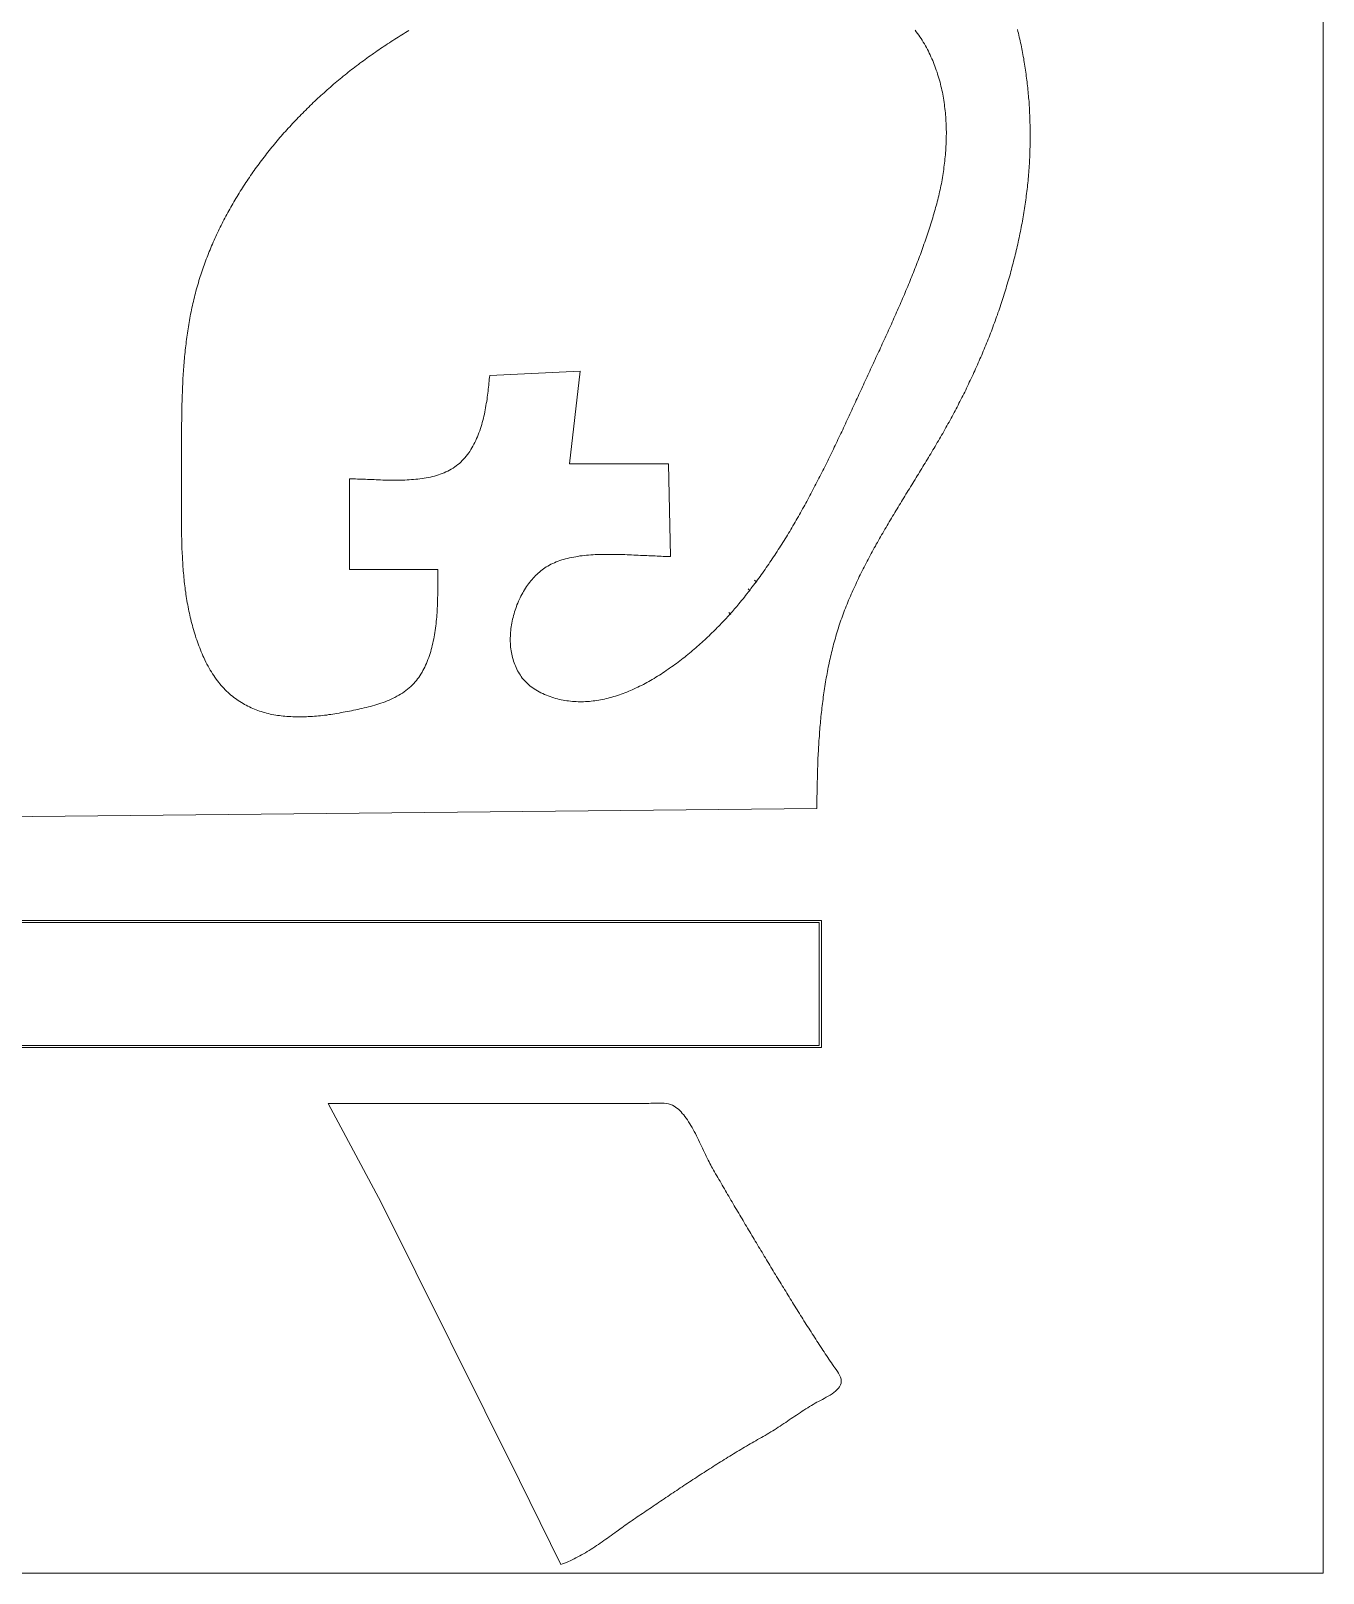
# Model space of a CAD drawing. Header units: inches. Extents: x 5.7 to 56.5, y 3.3 to 37.
# Drawn here: x 26.489 to 27.53, y 15.652 to 16.895 of the extents above; entities that cross this region are included whole.
import ezdxf

# ---------------------------------------------------------------- set-up
doc = ezdxf.new("R2010")
doc.units = ezdxf.units.IN
doc.header["$MEASUREMENT"] = 0
doc.layers.add('LASER BLACK', color=7, linetype='Continuous', lineweight=0, true_color=0x000000)

msp = doc.modelspace()

# ---------------------------------------------------------------- linework, layer by layer
at = {"layer": 'LASER BLACK'}
for points in [[(25.4478, 17.1724), (25.4478, 15.6523), (27.5301, 15.6523), (27.5301, 17.417)], [(26.7936, 16.895), (26.7922, 16.8941), (26.7907, 16.8933), (26.7893, 16.8924), (26.7878, 16.8915), (26.7864, 16.8906), (26.7849, 16.8897), (26.7835, 16.8888), (26.7821, 16.8879), (26.7806, 16.887), (26.7792, 16.8861), (26.7778, 16.8852), (26.7764, 16.8843), (26.775, 16.8833), (26.7735, 16.8824), (26.7721, 16.8814), (26.7707, 16.8805), (26.7693, 16.8795), (26.7679, 16.8786), (26.7665, 16.8776), (26.7651, 16.8766), (26.7638, 16.8757), (26.7624, 16.8747), (26.761, 16.8737), (26.7596, 16.8727), (26.7582, 16.8717), (26.7569, 16.8707), (26.7555, 16.8697), (26.7541, 16.8687), (26.7528, 16.8676), (26.7514, 16.8666), (26.7501, 16.8656), (26.7487, 16.8645), (26.7474, 16.8635), (26.746, 16.8624), (26.7447, 16.8614), (26.7434, 16.8603), (26.7421, 16.8593), (26.7407, 16.8582), (26.7394, 16.8571), (26.7381, 16.856), (26.7368, 16.855), (26.7355, 16.8539), (26.7342, 16.8528), (26.7329, 16.8517), (26.7316, 16.8506), (26.7303, 16.8494), (26.729, 16.8483), (26.7278, 16.8472), (26.7265, 16.8461), (26.7252, 16.8449), (26.724, 16.8438), (26.7227, 16.8427), (26.7214, 16.8415), (26.7202, 16.8404), (26.7189, 16.8392), (26.7177, 16.838), (26.7165, 16.8369), (26.7153, 16.8357), (26.714, 16.8345), (26.7128, 16.8333), (26.7116, 16.8321), (26.7104, 16.8309), (26.7092, 16.8297), (26.708, 16.8285), (26.7068, 16.8273), (26.7056, 16.8261), (26.7044, 16.8249), (26.7033, 16.8237), (26.7021, 16.8225), (26.7009, 16.8212), (26.6998, 16.82), (26.6986, 16.8187), (26.6975, 16.8175), (26.6963, 16.8163), (26.6952, 16.815), (26.6941, 16.8137), (26.6929, 16.8125), (26.6918, 16.8112), (26.6907, 16.8099), (26.6896, 16.8087), (26.6885, 16.8074), (26.6874, 16.8061), (26.6863, 16.8048), (26.6853, 16.8035), (26.6842, 16.8022), (26.6831, 16.8009), (26.6821, 16.7996), (26.681, 16.7983), (26.6799, 16.797), (26.6789, 16.7956), (26.6779, 16.7943), (26.6768, 16.793), (26.6758, 16.7917), (26.6748, 16.7903), (26.6738, 16.789), (26.6728, 16.7876), (26.6718, 16.7863), (26.6708, 16.7849), (26.6698, 16.7836), (26.6688, 16.7822), (26.6679, 16.7808), (26.6669, 16.7795), (26.666, 16.7781), (26.665, 16.7767), (26.6641, 16.7753), (26.6631, 16.7739), (26.6622, 16.7725), (26.6613, 16.7711), (26.6604, 16.7697), (26.6595, 16.7683), (26.6586, 16.7669), (26.6577, 16.7655), (26.6568, 16.7641), (26.6559, 16.7627), (26.6551, 16.7613), (26.6542, 16.7598), (26.6533, 16.7584), (26.6525, 16.757), (26.6517, 16.7555), (26.6508, 16.7541), (26.65, 16.7527), (26.6492, 16.7512), (26.6484, 16.7498), (26.6476, 16.7483), (26.6468, 16.7468), (26.646, 16.7454), (26.6452, 16.7439), (26.6445, 16.7424), (26.6437, 16.741), (26.643, 16.7395), (26.6422, 16.738), (26.6415, 16.7365), (26.6408, 16.735), (26.64, 16.7335), (26.6393, 16.732), (26.6386, 16.7305), (26.6379, 16.729), (26.6372, 16.7275), (26.6366, 16.726), (26.6359, 16.7245), (26.6352, 16.723), (26.6346, 16.7215), (26.634, 16.72), (26.6333, 16.7184), (26.6327, 16.7169), (26.6321, 16.7154), (26.6315, 16.7138), (26.6309, 16.7123), (26.6303, 16.7108), (26.6297, 16.7092), (26.6291, 16.7077), (26.6286, 16.7061), (26.628, 16.7046), (26.6275, 16.703), (26.6269, 16.7015), (26.6264, 16.6999), (26.6259, 16.6983), (26.6254, 16.6968), (26.6249, 16.6952), (26.6244, 16.6935), (26.6239, 16.6918), (26.6234, 16.6902), (26.6229, 16.6885), (26.6224, 16.6868), (26.622, 16.6851), (26.6215, 16.6835), (26.6211, 16.6818), (26.6207, 16.6801), (26.6203, 16.6784), (26.6199, 16.6767), (26.6195, 16.6751), (26.6191, 16.6734), (26.6187, 16.6717), (26.6184, 16.67), (26.618, 16.6683), (26.6177, 16.6666), (26.6174, 16.6649), (26.6171, 16.6632), (26.6167, 16.6615), (26.6164, 16.6598), (26.6162, 16.6581), (26.6159, 16.6564), (26.6156, 16.6547), (26.6153, 16.653), (26.6151, 16.6513), (26.6148, 16.6496), (26.6146, 16.6479), (26.6144, 16.6462), (26.6142, 16.6444), (26.614, 16.6427), (26.6138, 16.641), (26.6136, 16.6393), (26.6134, 16.6376), (26.6132, 16.6359), (26.613, 16.6341), (26.6128, 16.6324), (26.6127, 16.6307), (26.6125, 16.629), (26.6124, 16.6273), (26.6123, 16.6255), (26.6121, 16.6238), (26.612, 16.6221), (26.6119, 16.6204), (26.6118, 16.6187), (26.6117, 16.6169), (26.6115, 16.6152), (26.6115, 16.6135), (26.6114, 16.6117), (26.6113, 16.61), (26.6112, 16.6083), (26.6111, 16.6066), (26.611, 16.6048), (26.611, 16.6031), (26.6109, 16.6014), (26.6109, 16.5996), (26.6108, 16.5979), (26.6108, 16.5962), (26.6107, 16.5944), (26.6107, 16.5927), (26.6106, 16.591), (26.6106, 16.5892), (26.6106, 16.5875), (26.6105, 16.5858), (26.6105, 16.584), (26.6105, 16.5823), (26.6105, 16.5806), (26.6104, 16.5788), (26.6104, 16.5771), (26.6104, 16.5754), (26.6104, 16.5736), (26.6104, 16.5719), (26.6104, 16.5702), (26.6104, 16.5684), (26.6104, 16.5667), (26.6104, 16.565), (26.6104, 16.5632), (26.6104, 16.5615), (26.6104, 16.5598), (26.6104, 16.558), (26.6104, 16.5563), (26.6104, 16.5546), (26.6104, 16.5528), (26.6104, 16.5511), (26.6104, 16.5494), (26.6104, 16.5477), (26.6104, 16.5459), (26.6104, 16.5442), (26.6104, 16.5425), (26.6104, 16.5407), (26.6104, 16.539), (26.6104, 16.5373), (26.6104, 16.5356), (26.6104, 16.5339), (26.6104, 16.5322), (26.6104, 16.5305), (26.6104, 16.5288), (26.6104, 16.5271), (26.6104, 16.5254), (26.6104, 16.5237), (26.6104, 16.5219), (26.6103, 16.5202), (26.6103, 16.5185), (26.6103, 16.5168), (26.6103, 16.5151), (26.6103, 16.5133), (26.6103, 16.5116), (26.6103, 16.5099), (26.6103, 16.5082), (26.6103, 16.5064), (26.6103, 16.5047), (26.6103, 16.503), (26.6103, 16.5013), (26.6103, 16.4995), (26.6103, 16.4978), (26.6103, 16.4961), (26.6103, 16.4943), (26.6103, 16.4926), (26.6104, 16.4909), (26.6104, 16.4891), (26.6104, 16.4874), (26.6105, 16.4857), (26.6105, 16.4839), (26.6106, 16.4822), (26.6106, 16.4805), (26.6107, 16.4787), (26.6107, 16.477), (26.6108, 16.4753), (26.6109, 16.4735), (26.611, 16.4718), (26.6111, 16.4701), (26.6112, 16.4683), (26.6113, 16.4666), (26.6114, 16.4649), (26.6115, 16.4631), (26.6116, 16.4614), (26.6118, 16.4597), (26.6119, 16.458), (26.6121, 16.4563), (26.6122, 16.4545), (26.6124, 16.4528), (26.6126, 16.4511), (26.6128, 16.4494), (26.613, 16.4477), (26.6132, 16.446), (26.6134, 16.4443), (26.6137, 16.4426), (26.6139, 16.4409), (26.6142, 16.4392), (26.6144, 16.4375), (26.6147, 16.4358), (26.615, 16.4341), (26.6153, 16.4324), (26.6156, 16.4307), (26.616, 16.429), (26.6163, 16.4273), (26.6167, 16.4257), (26.617, 16.424), (26.6174, 16.4223), (26.6178, 16.4207), (26.6182, 16.419), (26.6186, 16.4173), (26.6191, 16.4157), (26.6195, 16.414), (26.62, 16.4124), (26.6205, 16.4107), (26.621, 16.4091), (26.6215, 16.4075), (26.622, 16.4058), (26.6226, 16.4042), (26.6232, 16.4026), (26.6237, 16.401), (26.6243, 16.3994), (26.625, 16.3977), (26.6256, 16.3961), (26.6262, 16.3945), (26.6269, 16.393), (26.6276, 16.3914), (26.6283, 16.3898), (26.6291, 16.388), (26.63, 16.3863), (26.6308, 16.3846), (26.6317, 16.383), (26.6326, 16.3814), (26.6335, 16.3798), (26.6344, 16.3783), (26.6353, 16.3768), (26.6363, 16.3754), (26.6373, 16.374), (26.6382, 16.3726), (26.6392, 16.3712), (26.6403, 16.3699), (26.6413, 16.3687), (26.6424, 16.3674), (26.6434, 16.3662), (26.6445, 16.3651), (26.6456, 16.3639), (26.6467, 16.3628), (26.6479, 16.3618), (26.649, 16.3607), (26.6502, 16.3597), (26.6513, 16.3587), (26.6525, 16.3578), (26.6537, 16.3569), (26.6549, 16.356), (26.6561, 16.3552), (26.6574, 16.3544), (26.6586, 16.3536), (26.6599, 16.3528), (26.6612, 16.3521), (26.6625, 16.3514), (26.6638, 16.3507), (26.6651, 16.3501), (26.6664, 16.3495), (26.6678, 16.3489), (26.6691, 16.3483), (26.6705, 16.3478), (26.6719, 16.3473), (26.6732, 16.3468), (26.6746, 16.3463), (26.676, 16.3459), (26.6775, 16.3455), (26.6789, 16.3451), (26.6803, 16.3448), (26.6818, 16.3444), (26.6832, 16.3441), (26.6847, 16.3438), (26.6862, 16.3436), (26.6877, 16.3433), (26.6892, 16.3431), (26.6907, 16.3429), (26.6922, 16.3427), (26.6937, 16.3426), (26.6952, 16.3425), (26.6968, 16.3423), (26.6983, 16.3423), (26.6999, 16.3422), (26.7014, 16.3421), (26.703, 16.3421), (26.7046, 16.3421), (26.7061, 16.3421), (26.7077, 16.3421), (26.7093, 16.3421), (26.7109, 16.3422), (26.7125, 16.3423), (26.7141, 16.3424), (26.7158, 16.3425), (26.7174, 16.3426), (26.719, 16.3427), (26.7207, 16.3429), (26.7223, 16.343), (26.724, 16.3432), (26.7256, 16.3434), (26.7273, 16.3436), (26.7289, 16.3439), (26.7306, 16.3441), (26.7323, 16.3443), (26.7339, 16.3446), (26.7356, 16.3449), (26.7373, 16.3452), (26.739, 16.3455), (26.7406, 16.3458), (26.7423, 16.3461), (26.744, 16.3464), (26.7457, 16.3467), (26.7473, 16.3471), (26.749, 16.3474), (26.7507, 16.3477), (26.7523, 16.3481), (26.754, 16.3485), (26.7557, 16.3489), (26.7574, 16.3493), (26.7592, 16.3497), (26.7609, 16.3501), (26.7626, 16.3505), (26.7643, 16.351), (26.766, 16.3515), (26.7677, 16.352), (26.7693, 16.3525), (26.771, 16.3531), (26.7727, 16.3537), (26.7743, 16.3543), (26.776, 16.355), (26.7776, 16.3556), (26.7792, 16.3563), (26.7808, 16.3571), (26.7823, 16.3578), (26.7839, 16.3587), (26.7854, 16.3595), (26.7868, 16.3604), (26.7883, 16.3613), (26.7897, 16.3623), (26.7911, 16.3633), (26.7925, 16.3644), (26.7938, 16.3655), (26.7951, 16.3666), (26.7963, 16.3678), (26.7975, 16.369), (26.7985, 16.3702), (26.7996, 16.3714), (26.8005, 16.3727), (26.8015, 16.3739), (26.8024, 16.3752), (26.8032, 16.3766), (26.8041, 16.378), (26.8048, 16.3794), (26.8056, 16.3808), (26.8063, 16.3822), (26.807, 16.3837), (26.8077, 16.3852), (26.8083, 16.3868), (26.8089, 16.3883), (26.8095, 16.3899), (26.8101, 16.3915), (26.8106, 16.3931), (26.8111, 16.3947), (26.8115, 16.3964), (26.812, 16.3981), (26.8124, 16.3997), (26.8128, 16.4014), (26.8132, 16.4031), (26.8135, 16.4049), (26.8138, 16.4066), (26.8141, 16.4083), (26.8144, 16.4101), (26.8147, 16.4118), (26.8149, 16.4136), (26.8152, 16.4154), (26.8154, 16.4171), (26.8156, 16.4189), (26.8157, 16.4207), (26.8159, 16.4225), (26.816, 16.4243), (26.8162, 16.426), (26.8163, 16.4278), (26.8164, 16.4296), (26.8165, 16.4313), (26.8166, 16.4331), (26.8166, 16.4348), (26.8167, 16.4366), (26.8167, 16.4383), (26.8168, 16.44), (26.8168, 16.4417), (26.8168, 16.4434), (26.8169, 16.4451), (26.8169, 16.4468), (26.8169, 16.4484), (26.8169, 16.4501), (26.8169, 16.4517), (26.8169, 16.4533), (26.8169, 16.4549), (26.8169, 16.4564), (26.8169, 16.4579), (26.8169, 16.4595), (26.8169, 16.4609)], [(27.2043, 16.8913), (27.2033, 16.8926), (27.2023, 16.894), (27.2013, 16.8953)], [(27.2175, 16.7507), (27.2179, 16.7523), (27.2184, 16.7538), (27.2188, 16.7554), (27.2192, 16.757), (27.2196, 16.7586), (27.22, 16.7602), (27.2204, 16.7618), (27.2208, 16.7634), (27.2211, 16.765), (27.2215, 16.7666), (27.2218, 16.7683), (27.2221, 16.7699), (27.2225, 16.7715), (27.2228, 16.7732), (27.2231, 16.7748), (27.2234, 16.7765), (27.2236, 16.7781), (27.2239, 16.7798), (27.2242, 16.7815), (27.2244, 16.7831), (27.2246, 16.7848), (27.2248, 16.7865), (27.225, 16.7882), (27.2252, 16.7898), (27.2254, 16.7915), (27.2256, 16.7932), (27.2257, 16.7949), (27.2259, 16.7966), (27.226, 16.7983), (27.2261, 16.8), (27.2262, 16.8017), (27.2263, 16.8034), (27.2263, 16.8051), (27.2264, 16.8067), (27.2264, 16.8084), (27.2264, 16.8101), (27.2265, 16.8118), (27.2265, 16.8135), (27.2264, 16.8152), (27.2264, 16.8169), (27.2263, 16.8186), (27.2263, 16.8203), (27.2262, 16.822), (27.2261, 16.8237), (27.226, 16.8254), (27.2258, 16.8271), (27.2257, 16.8287), (27.2255, 16.8304), (27.2253, 16.8321), (27.2251, 16.8338), (27.2249, 16.8354), (27.2247, 16.8371), (27.2244, 16.8388), (27.2242, 16.8404), (27.2239, 16.8421), (27.2236, 16.8437), (27.2233, 16.8454), (27.2229, 16.847), (27.2225, 16.8486), (27.2222, 16.8503), (27.2218, 16.8519), (27.2214, 16.8535), (27.2209, 16.8551), (27.2205, 16.8567), (27.22, 16.8583), (27.2195, 16.8599), (27.219, 16.8615), (27.2184, 16.863), (27.2179, 16.8646), (27.2173, 16.8662), (27.2167, 16.8677), (27.2161, 16.8693), (27.2155, 16.8708), (27.2148, 16.8723), (27.2141, 16.8738), (27.2134, 16.8754), (27.2127, 16.8768), (27.212, 16.8783), (27.2112, 16.8798), (27.2104, 16.8813), (27.2096, 16.8827), (27.2088, 16.8842), (27.2079, 16.8856), (27.207, 16.8871), (27.2061, 16.8885), (27.2052, 16.8899), (27.2043, 16.8913)], [(27.2312, 16.5842), (27.232, 16.5857), (27.2328, 16.5872), (27.2336, 16.5887), (27.2344, 16.5902), (27.2351, 16.5917), (27.2359, 16.5932), (27.2367, 16.5947), (27.2375, 16.5962), (27.2383, 16.5977), (27.239, 16.5993), (27.2398, 16.6008), (27.2406, 16.6023), (27.2413, 16.6038), (27.2421, 16.6054), (27.2428, 16.6069), (27.2436, 16.6085), (27.2443, 16.61), (27.245, 16.6116), (27.2458, 16.6131), (27.2465, 16.6147), (27.2472, 16.6162), (27.248, 16.6178), (27.2487, 16.6194), (27.2494, 16.6209), (27.2501, 16.6225), (27.2508, 16.6241), (27.2515, 16.6257), (27.2522, 16.6272), (27.2529, 16.6288), (27.2536, 16.6304), (27.2543, 16.632), (27.255, 16.6336), (27.2556, 16.6352), (27.2563, 16.6368), (27.257, 16.6384), (27.2576, 16.64), (27.2583, 16.6416), (27.2589, 16.6432), (27.2596, 16.6448), (27.2602, 16.6464), (27.2609, 16.648), (27.2615, 16.6497), (27.2621, 16.6513), (27.2628, 16.6529), (27.2634, 16.6545), (27.264, 16.6561), (27.2646, 16.6578), (27.2652, 16.6594), (27.2658, 16.661), (27.2664, 16.6627), (27.267, 16.6643), (27.2676, 16.666), (27.2681, 16.6676), (27.2687, 16.6693), (27.2693, 16.6709), (27.2698, 16.6725), (27.2704, 16.6742), (27.2709, 16.6759), (27.2715, 16.6775), (27.272, 16.6792), (27.2726, 16.6808), (27.2731, 16.6825), (27.2736, 16.6841), (27.2741, 16.6858), (27.2746, 16.6875), (27.2751, 16.6891), (27.2756, 16.6908), (27.2761, 16.6925), (27.2766, 16.6942), (27.2771, 16.6958), (27.2776, 16.6975), (27.2781, 16.6992), (27.2785, 16.7009), (27.279, 16.7025), (27.2794, 16.7042), (27.2799, 16.7059), (27.2803, 16.7076), (27.2807, 16.7093), (27.2812, 16.711), (27.2816, 16.7126), (27.282, 16.7143), (27.2824, 16.716), (27.2828, 16.7177), (27.2832, 16.7194), (27.2836, 16.7211), (27.284, 16.7228), (27.2844, 16.7245), (27.2847, 16.7262), (27.2851, 16.7279), (27.2855, 16.7296), (27.2858, 16.7313), (27.2862, 16.733), (27.2865, 16.7347), (27.2868, 16.7364), (27.2871, 16.7381), (27.2875, 16.7398), (27.2878, 16.7415), (27.2881, 16.7432), (27.2884, 16.7449), (27.2887, 16.7466), (27.2889, 16.7483), (27.2892, 16.75), (27.2895, 16.7517), (27.2897, 16.7534), (27.29, 16.7551), (27.2902, 16.7568), (27.2905, 16.7585), (27.2907, 16.7602), (27.2909, 16.7619), (27.2911, 16.7637), (27.2914, 16.7654), (27.2916, 16.7671), (27.2918, 16.7688), (27.2919, 16.7705), (27.2921, 16.7722), (27.2923, 16.7739), (27.2925, 16.7756), (27.2926, 16.7773), (27.2928, 16.779), (27.2929, 16.7807), (27.293, 16.7824), (27.2932, 16.7841), (27.2933, 16.7859), (27.2934, 16.7876), (27.2935, 16.7893), (27.2936, 16.791), (27.2937, 16.7927), (27.2938, 16.7944), (27.2938, 16.7961), (27.2939, 16.7978), (27.2939, 16.7995), (27.294, 16.8012), (27.294, 16.8029), (27.2941, 16.8046), (27.2941, 16.8063), (27.2941, 16.808), (27.2941, 16.8097), (27.2941, 16.8112), (27.2941, 16.8128), (27.2941, 16.8143), (27.294, 16.8159), (27.294, 16.8174), (27.294, 16.819), (27.2939, 16.8205), (27.2939, 16.8221), (27.2938, 16.8237), (27.2938, 16.8252), (27.2937, 16.8268), (27.2936, 16.8284), (27.2936, 16.8299), (27.2935, 16.8315), (27.2934, 16.8331), (27.2933, 16.8346), (27.2932, 16.8362), (27.2931, 16.8378), (27.2929, 16.8394), (27.2928, 16.8409), (27.2927, 16.8425), (27.2925, 16.8441), (27.2924, 16.8457), (27.2922, 16.8472), (27.2921, 16.8488), (27.2919, 16.8504), (27.2917, 16.852), (27.2915, 16.8536), (27.2913, 16.8551), (27.2912, 16.8567), (27.2909, 16.8583), (27.2907, 16.8599), (27.2905, 16.8615), (27.2903, 16.863), (27.2901, 16.8646), (27.2898, 16.8662), (27.2896, 16.8678), (27.2893, 16.8694), (27.289, 16.8709), (27.2888, 16.8725), (27.2885, 16.8741), (27.2882, 16.8756), (27.2879, 16.8772), (27.2876, 16.8788), (27.2873, 16.8803), (27.287, 16.8819), (27.2867, 16.8835), (27.2863, 16.885), (27.286, 16.8866), (27.2857, 16.8881), (27.2853, 16.8897), (27.2849, 16.8913), (27.2846, 16.8928), (27.2842, 16.8943), (27.2838, 16.8959)], [(27.1575, 16.605), (27.1583, 16.6065), (27.159, 16.6081), (27.1597, 16.6096), (27.1604, 16.6112), (27.1611, 16.6128), (27.1619, 16.6143), (27.1626, 16.6159), (27.1633, 16.6175), (27.164, 16.619), (27.1648, 16.6206), (27.1655, 16.6222), (27.1662, 16.6237), (27.1669, 16.6253), (27.1677, 16.6269), (27.1684, 16.6284), (27.1691, 16.63), (27.1698, 16.6316), (27.1706, 16.6332), (27.1713, 16.6347), (27.172, 16.6363), (27.1728, 16.6379), (27.1735, 16.6395), (27.1742, 16.641), (27.1749, 16.6426), (27.1757, 16.6442), (27.1764, 16.6458), (27.1771, 16.6474), (27.1778, 16.6489), (27.1786, 16.6505), (27.1793, 16.6521), (27.18, 16.6537), (27.1807, 16.6553), (27.1814, 16.6569), (27.1822, 16.6584), (27.1829, 16.66), (27.1836, 16.6616), (27.1843, 16.6632), (27.185, 16.6648), (27.1857, 16.6664), (27.1864, 16.668), (27.1871, 16.6696), (27.1878, 16.6712), (27.1885, 16.6728), (27.1892, 16.6744), (27.1899, 16.676), (27.1906, 16.6776), (27.1913, 16.6792), (27.192, 16.6808), (27.1927, 16.6824), (27.1933, 16.684), (27.194, 16.6856), (27.1947, 16.6872), (27.1954, 16.6888), (27.196, 16.6904), (27.1967, 16.692), (27.1973, 16.6936), (27.198, 16.6952), (27.1987, 16.6968), (27.1993, 16.6984), (27.2, 16.7001), (27.2006, 16.7017), (27.2012, 16.7033), (27.2019, 16.7049), (27.2025, 16.7065), (27.2031, 16.7081), (27.2037, 16.7098), (27.2043, 16.7114), (27.205, 16.713), (27.2056, 16.7146), (27.2062, 16.7163), (27.2068, 16.7179), (27.2074, 16.7195), (27.2079, 16.7211), (27.2085, 16.7228), (27.2091, 16.7244), (27.2097, 16.726), (27.2102, 16.7277), (27.2108, 16.7293), (27.2113, 16.731), (27.2119, 16.7326), (27.2124, 16.7342), (27.213, 16.7359), (27.2135, 16.7375), (27.214, 16.7392), (27.2145, 16.7408), (27.215, 16.7425), (27.2155, 16.7441), (27.216, 16.7458), (27.2165, 16.7474), (27.217, 16.7491), (27.2175, 16.7507)], [(26.8169, 16.4609), (26.7458, 16.4609), (26.7458, 16.5338), (26.7473, 16.5338), (26.7489, 16.5338), (26.7504, 16.5338), (26.752, 16.5337), (26.7537, 16.5337), (26.7553, 16.5336), (26.757, 16.5336), (26.7586, 16.5335), (26.7603, 16.5334), (26.762, 16.5334), (26.7637, 16.5333), (26.7655, 16.5332), (26.7672, 16.5331), (26.7689, 16.5331), (26.7707, 16.533), (26.7724, 16.5329), (26.7742, 16.5329), (26.776, 16.5328), (26.7778, 16.5328), (26.7795, 16.5328), (26.7813, 16.5328), (26.7831, 16.5328), (26.7849, 16.5328), (26.7867, 16.5328), (26.7884, 16.5328), (26.7902, 16.5329), (26.792, 16.533), (26.7937, 16.5331), (26.7955, 16.5332), (26.7972, 16.5333), (26.799, 16.5335), (26.8007, 16.5337), (26.8024, 16.5339), (26.8042, 16.5341), (26.8059, 16.5344), (26.8075, 16.5347), (26.8092, 16.535), (26.8109, 16.5353), (26.8125, 16.5357), (26.8141, 16.5361), (26.8157, 16.5366), (26.8173, 16.5371), (26.8188, 16.5376), (26.8204, 16.5382), (26.8219, 16.5388), (26.8234, 16.5394), (26.8248, 16.5401), (26.8263, 16.5409), (26.8277, 16.5417), (26.8291, 16.5425), (26.8304, 16.5434), (26.8317, 16.5443), (26.833, 16.5453), (26.8342, 16.5463), (26.8354, 16.5474), (26.8365, 16.5485), (26.8376, 16.5496), (26.8387, 16.5508), (26.8397, 16.5521), (26.8407, 16.5534), (26.8417, 16.5547), (26.8426, 16.556), (26.8435, 16.5574), (26.8443, 16.5588), (26.8451, 16.5602), (26.8459, 16.5617), (26.8467, 16.5632), (26.8474, 16.5647), (26.8481, 16.5663), (26.8488, 16.5678), (26.8494, 16.5694), (26.85, 16.571), (26.8506, 16.5726), (26.8511, 16.5743), (26.8517, 16.5759), (26.8522, 16.5776), (26.8526, 16.5792), (26.8531, 16.5809), (26.8535, 16.5826), (26.8539, 16.5843), (26.8543, 16.586), (26.8547, 16.5877), (26.855, 16.5894), (26.8553, 16.5911), (26.8556, 16.5928), (26.8559, 16.5945), (26.8562, 16.5962), (26.8565, 16.5979), (26.8567, 16.5996), (26.8569, 16.6013), (26.8571, 16.6029), (26.8573, 16.6046), (26.8575, 16.6062), (26.8577, 16.6078), (26.8579, 16.6094), (26.858, 16.611), (26.8582, 16.6126), (26.8583, 16.6141), (26.8584, 16.6156), (26.8586, 16.6171), (26.9314, 16.6206), (26.9228, 16.546), (27.0026, 16.546), (27.0043, 16.4713), (27.0029, 16.4713), (27.0014, 16.4714), (26.9999, 16.4714), (26.9983, 16.4714), (26.9968, 16.4715), (26.9952, 16.4715), (26.9936, 16.4716), (26.992, 16.4717), (26.9903, 16.4717), (26.9886, 16.4718), (26.9869, 16.4719), (26.9852, 16.472), (26.9835, 16.4721), (26.9818, 16.4722), (26.98, 16.4722), (26.9783, 16.4723), (26.9765, 16.4724), (26.9747, 16.4725), (26.9729, 16.4726), (26.9711, 16.4727), (26.9693, 16.4727), (26.9675, 16.4728), (26.9656, 16.4729), (26.9638, 16.4729), (26.962, 16.473), (26.9601, 16.473), (26.9583, 16.473), (26.9565, 16.473), (26.9546, 16.473), (26.9528, 16.473), (26.9509, 16.473), (26.9491, 16.473), (26.9473, 16.4729), (26.9455, 16.4729), (26.9437, 16.4728), (26.9419, 16.4727), (26.9401, 16.4726), (26.9383, 16.4724), (26.9365, 16.4723), (26.9348, 16.4721), (26.933, 16.4719), (26.9313, 16.4717), (26.9296, 16.4714), (26.9279, 16.4711), (26.9263, 16.4708), (26.9246, 16.4705), (26.923, 16.4702), (26.9214, 16.4698), (26.9198, 16.4694), (26.9182, 16.4689), (26.9167, 16.4685), (26.9152, 16.468), (26.9137, 16.4675), (26.9122, 16.4669), (26.9108, 16.4663), (26.9094, 16.4657), (26.908, 16.465), (26.9067, 16.4643), (26.9054, 16.4636), (26.9042, 16.4629), (26.9031, 16.4621), (26.902, 16.4613), (26.9009, 16.4605), (26.8998, 16.4597), (26.8987, 16.4588), (26.8977, 16.4578), (26.8967, 16.4569), (26.8956, 16.4559), (26.8947, 16.4549), (26.8937, 16.4538), (26.8927, 16.4527), (26.8918, 16.4516), (26.8909, 16.4505), (26.89, 16.4494), (26.8892, 16.4482), (26.8883, 16.447), (26.8875, 16.4457), (26.8867, 16.4445), (26.8859, 16.4432), (26.8852, 16.4419), (26.8845, 16.4406), (26.8838, 16.4393), (26.8831, 16.4379), (26.8824, 16.4365), (26.8818, 16.4352), (26.8812, 16.4338), (26.8806, 16.4324), (26.8801, 16.4309), (26.8796, 16.4295), (26.8791, 16.4281), (26.8786, 16.4266), (26.8782, 16.4251), (26.8778, 16.4237), (26.8774, 16.4222), (26.877, 16.4207), (26.8767, 16.4192), (26.8764, 16.4177), (26.8762, 16.4162), (26.8759, 16.4147), (26.8757, 16.4132), (26.8756, 16.4117), (26.8754, 16.4102), (26.8753, 16.4087), (26.8753, 16.4072), (26.8752, 16.4057), (26.8752, 16.4042), (26.8752, 16.4027), (26.8753, 16.4013), (26.8754, 16.3998), (26.8755, 16.3983), (26.8757, 16.3969), (26.8759, 16.3954), (26.8761, 16.394), (26.8764, 16.3926), (26.8767, 16.3912), (26.877, 16.3898), (26.8774, 16.3884), (26.8778, 16.387), (26.8783, 16.3857), (26.8788, 16.3844), (26.8793, 16.3831), (26.8799, 16.3818), (26.8805, 16.3805), (26.8811, 16.3793), (26.8818, 16.378), (26.8825, 16.3768), (26.8833, 16.3757), (26.8841, 16.3745), (26.8849, 16.3734), (26.8858, 16.3723), (26.8868, 16.3712), (26.8877, 16.3702), (26.8888, 16.3692), (26.8898, 16.3682), (26.8909, 16.3672), (26.8921, 16.3663), (26.8933, 16.3654), (26.8945, 16.3646), (26.8958, 16.3638), (26.8971, 16.363), (26.8985, 16.3623), (26.8999, 16.3615), (26.9014, 16.3608), (26.9028, 16.3602), (26.9043, 16.3596), (26.9058, 16.359), (26.9073, 16.3584), (26.9087, 16.3579), (26.9102, 16.3575), (26.9117, 16.357), (26.9132, 16.3566), (26.9147, 16.3562), (26.9162, 16.3559), (26.9177, 16.3556), (26.9192, 16.3553), (26.9207, 16.3551), (26.9222, 16.3549), (26.9237, 16.3547), (26.9252, 16.3546), (26.9267, 16.3544), (26.9282, 16.3544), (26.9298, 16.3543), (26.9313, 16.3543), (26.9328, 16.3543), (26.9343, 16.3543), (26.9358, 16.3544), (26.9373, 16.3545), (26.9389, 16.3546), (26.9404, 16.3547), (26.9419, 16.3549), (26.9434, 16.3551), (26.9449, 16.3553), (26.9465, 16.3556), (26.948, 16.3558), (26.9495, 16.3561), (26.951, 16.3565), (26.9525, 16.3568), (26.954, 16.3572), (26.9556, 16.3576), (26.9571, 16.358), (26.9586, 16.3584), (26.9601, 16.3589), (26.9616, 16.3594), (26.9631, 16.3599), (26.9646, 16.3604), (26.9661, 16.361), (26.9676, 16.3616), (26.9691, 16.3621), (26.9706, 16.3628), (26.9721, 16.3634), (26.9735, 16.364), (26.975, 16.3647), (26.9765, 16.3654), (26.978, 16.3661), (26.9794, 16.3668), (26.9809, 16.3675), (26.9824, 16.3683), (26.9838, 16.3691), (26.9853, 16.3698), (26.9867, 16.3706), (26.9882, 16.3715), (26.9896, 16.3723), (26.991, 16.3731), (26.9925, 16.374), (26.9939, 16.3749), (26.9953, 16.3757), (26.9967, 16.3766), (26.9981, 16.3776), (26.9995, 16.3785), (27.0009, 16.3794), (27.0023, 16.3804), (27.0036, 16.3813), (27.005, 16.3823), (27.0064, 16.3832), (27.0077, 16.3842), (27.0091, 16.3852), (27.0104, 16.3862), (27.0118, 16.3872), (27.0131, 16.3883), (27.0144, 16.3893), (27.0157, 16.3903), (27.017, 16.3914), (27.0183, 16.3924), (27.0196, 16.3935), (27.0208, 16.3945), (27.0221, 16.3956), (27.0234, 16.3966), (27.0246, 16.3977), (27.0258, 16.3988), (27.0271, 16.3999), (27.0283, 16.401), (27.0295, 16.4021), (27.0307, 16.4031), (27.0319, 16.4042), (27.033, 16.4053), (27.0342, 16.4064), (27.0354, 16.4075), (27.0365, 16.4086), (27.0376, 16.4097), (27.0388, 16.4108), (27.0399, 16.4119), (27.041, 16.413), (27.042, 16.4141), (27.0431, 16.4152), (27.0442, 16.4163), (27.0452, 16.4174), (27.0463, 16.4185), (27.0473, 16.4195), (27.0483, 16.4206), (27.0493, 16.4217), (27.0503, 16.4228), (27.0512, 16.4238), (27.0522, 16.4249), (27.0531, 16.426), (27.0541, 16.427), (27.055, 16.4281), (27.0559, 16.4291), (27.0568, 16.4301), (27.0576, 16.4311), (27.0585, 16.4322), (27.0593, 16.4332)], [(27.0593, 16.4332), (27.0605, 16.4345), (27.0616, 16.4359), (27.0627, 16.4372), (27.0638, 16.4386), (27.0648, 16.4399), (27.0659, 16.4413), (27.067, 16.4427), (27.0681, 16.444), (27.0691, 16.4454), (27.0702, 16.4468), (27.0712, 16.4482), (27.0723, 16.4496), (27.0733, 16.451), (27.0744, 16.4524), (27.0754, 16.4538), (27.0764, 16.4552), (27.0774, 16.4566), (27.0784, 16.458), (27.0795, 16.4594), (27.0805, 16.4609), (27.0814, 16.4623), (27.0824, 16.4637), (27.0834, 16.4652), (27.0844, 16.4666), (27.0854, 16.468), (27.0863, 16.4695), (27.0873, 16.4709), (27.0883, 16.4724), (27.0892, 16.4738), (27.0902, 16.4753), (27.0911, 16.4768), (27.092, 16.4782), (27.093, 16.4797), (27.0939, 16.4812), (27.0948, 16.4826), (27.0958, 16.4841), (27.0967, 16.4856), (27.0976, 16.4871), (27.0985, 16.4886), (27.0994, 16.49), (27.1003, 16.4915), (27.1012, 16.493), (27.1021, 16.4945), (27.1029, 16.496), (27.1038, 16.4975), (27.1047, 16.499), (27.1056, 16.5005), (27.1064, 16.502), (27.1073, 16.5036), (27.1082, 16.5051), (27.109, 16.5066), (27.1099, 16.5081), (27.1107, 16.5096), (27.1116, 16.5112), (27.1124, 16.5127), (27.1133, 16.5142), (27.1141, 16.5157), (27.1149, 16.5173), (27.1157, 16.5188), (27.1166, 16.5203), (27.1174, 16.5219), (27.1182, 16.5234), (27.119, 16.525), (27.1198, 16.5265), (27.1206, 16.5281), (27.1214, 16.5296), (27.1222, 16.5312), (27.123, 16.5327), (27.1238, 16.5343), (27.1246, 16.5358), (27.1254, 16.5374), (27.1262, 16.5389), (27.127, 16.5405), (27.1278, 16.542), (27.1286, 16.5436), (27.1293, 16.5452), (27.1301, 16.5467), (27.1309, 16.5483), (27.1317, 16.5498), (27.1324, 16.5514), (27.1332, 16.553), (27.134, 16.5545), (27.1347, 16.5561), (27.1355, 16.5577), (27.1362, 16.5593), (27.137, 16.5608), (27.1377, 16.5624), (27.1385, 16.564), (27.1392, 16.5655), (27.14, 16.5671), (27.1407, 16.5687), (27.1415, 16.5703), (27.1422, 16.5718), (27.143, 16.5734), (27.1437, 16.575), (27.1444, 16.5766), (27.1452, 16.5781), (27.1459, 16.5797), (27.1466, 16.5813), (27.1474, 16.5829), (27.1481, 16.5845), (27.1488, 16.586), (27.1496, 16.5876), (27.1503, 16.5892), (27.151, 16.5908), (27.1518, 16.5923), (27.1525, 16.5939), (27.1532, 16.5955), (27.1539, 16.5971), (27.1547, 16.5987), (27.1554, 16.6002), (27.1561, 16.6018), (27.1568, 16.6034), (27.1575, 16.605)], [(25.9372, 16.2562), (27.1223, 16.2683), (27.1223, 16.27), (27.1223, 16.2716), (27.1223, 16.2733), (27.1223, 16.275), (27.1223, 16.2766), (27.1223, 16.2783), (27.1224, 16.28), (27.1224, 16.2817), (27.1224, 16.2834), (27.1224, 16.2851), (27.1225, 16.2868), (27.1225, 16.2885), (27.1225, 16.2902), (27.1226, 16.2919), (27.1226, 16.2936), (27.1226, 16.2953), (27.1227, 16.297), (27.1227, 16.2988), (27.1228, 16.3005), (27.1229, 16.3022), (27.1229, 16.3039), (27.123, 16.3057), (27.1231, 16.3074), (27.1231, 16.3091), (27.1232, 16.3109), (27.1233, 16.3126), (27.1234, 16.3144), (27.1235, 16.3161), (27.1236, 16.3178), (27.1237, 16.3196), (27.1238, 16.3213), (27.1239, 16.3231), (27.124, 16.3248), (27.1242, 16.3266), (27.1243, 16.3283), (27.1244, 16.3301), (27.1246, 16.3318), (27.1247, 16.3336), (27.1249, 16.3353), (27.125, 16.3371), (27.1252, 16.3388), (27.1254, 16.3406), (27.1255, 16.3423), (27.1257, 16.3441), (27.1259, 16.3458), (27.1261, 16.3476), (27.1263, 16.3493), (27.1265, 16.3511), (27.1267, 16.3528), (27.1269, 16.3545), (27.1272, 16.3563), (27.1274, 16.358), (27.1276, 16.3598), (27.1279, 16.3615), (27.1281, 16.3632), (27.1284, 16.365), (27.1287, 16.3667), (27.1289, 16.3684), (27.1292, 16.3702), (27.1295, 16.3719), (27.1298, 16.3736), (27.1301, 16.3753), (27.1304, 16.377), (27.1308, 16.3787), (27.1311, 16.3804), (27.1314, 16.3821), (27.1318, 16.3839), (27.1321, 16.3855), (27.1325, 16.3872), (27.1329, 16.3889), (27.1332, 16.3906), (27.1336, 16.3923), (27.134, 16.394), (27.1344, 16.3956), (27.1348, 16.3973), (27.1353, 16.399), (27.1357, 16.4006), (27.1361, 16.4023), (27.1366, 16.4039), (27.1371, 16.4056), (27.1375, 16.4072), (27.138, 16.4089), (27.1385, 16.4105), (27.139, 16.4121), (27.1395, 16.4137), (27.14, 16.4153), (27.1405, 16.4169), (27.1411, 16.4185), (27.1416, 16.4201), (27.1422, 16.4217), (27.1428, 16.4233), (27.1433, 16.4248), (27.1439, 16.4264), (27.1445, 16.428), (27.1452, 16.4296), (27.1458, 16.4312), (27.1465, 16.4328), (27.1471, 16.4344), (27.1478, 16.4361), (27.1485, 16.4377), (27.1492, 16.4393), (27.1499, 16.4409), (27.1506, 16.4425), (27.1513, 16.444), (27.152, 16.4456), (27.1527, 16.4472), (27.1535, 16.4488), (27.1542, 16.4504), (27.1549, 16.4519), (27.1557, 16.4535), (27.1564, 16.4551), (27.1572, 16.4566), (27.158, 16.4582), (27.1587, 16.4597), (27.1595, 16.4613), (27.1603, 16.4628), (27.1611, 16.4644), (27.1619, 16.4659), (27.1627, 16.4675), (27.1635, 16.469), (27.1643, 16.4705), (27.1651, 16.4721), (27.166, 16.4736), (27.1668, 16.4751), (27.1676, 16.4766), (27.1684, 16.4782), (27.1693, 16.4797), (27.1701, 16.4812), (27.171, 16.4827), (27.1718, 16.4842), (27.1727, 16.4857), (27.1735, 16.4872), (27.1744, 16.4887), (27.1753, 16.4902), (27.1761, 16.4917), (27.177, 16.4932), (27.1779, 16.4947), (27.1788, 16.4962), (27.1796, 16.4977), (27.1805, 16.4992), (27.1814, 16.5007), (27.1823, 16.5022), (27.1832, 16.5037), (27.1841, 16.5052), (27.185, 16.5067), (27.1859, 16.5081), (27.1868, 16.5096), (27.1877, 16.5111), (27.1886, 16.5126), (27.1895, 16.5141), (27.1904, 16.5156), (27.1913, 16.517), (27.1922, 16.5185), (27.1931, 16.52), (27.194, 16.5215), (27.1949, 16.523), (27.1958, 16.5244), (27.1967, 16.5259), (27.1976, 16.5274), (27.1986, 16.5289), (27.1995, 16.5304), (27.2004, 16.5318), (27.2013, 16.5333), (27.2022, 16.5348), (27.2031, 16.5363), (27.204, 16.5377), (27.2049, 16.5392), (27.2058, 16.5407), (27.2067, 16.5422), (27.2076, 16.5437), (27.2085, 16.5452), (27.2094, 16.5466), (27.2103, 16.5481), (27.2112, 16.5496), (27.2121, 16.5511), (27.213, 16.5526), (27.2139, 16.5541), (27.2148, 16.5556), (27.2157, 16.5571), (27.2166, 16.5585), (27.2175, 16.56), (27.2184, 16.5615), (27.2192, 16.563), (27.2201, 16.5645), (27.221, 16.566), (27.2218, 16.5675), (27.2227, 16.569), (27.2236, 16.5705), (27.2244, 16.5721), (27.2253, 16.5736), (27.2261, 16.5751), (27.227, 16.5766), (27.2278, 16.5781), (27.2287, 16.5796), (27.2295, 16.5811), (27.2303, 16.5827), (27.2312, 16.5842)], [(27.072, 16.4523), (27.0737, 16.4505), (27.072, 16.4523)], [(27.0668, 16.4453), (27.0685, 16.4436), (27.0668, 16.4453)], [(27.0512, 16.4262), (27.0529, 16.4245), (27.0512, 16.4262)], [(25.9389, 16.1781), (25.9389, 16.0757), (27.1258, 16.0757), (27.1258, 16.1781), (25.9389, 16.1781)], [(25.9406, 16.1764), (25.9406, 16.0775), (27.124, 16.0775), (27.124, 16.1764), (25.9406, 16.1764)], [(27.0072, 16.0286), (27.0058, 16.0293), (27.0043, 16.0299), (27.0027, 16.0303), (27.001, 16.0306), (26.9992, 16.0309), (26.9974, 16.031), (26.9956, 16.031), (26.9938, 16.031), (26.992, 16.0309), (26.9902, 16.0309), (26.9884, 16.0308), (26.9867, 16.0307), (26.9851, 16.0306), (26.9835, 16.0306), (26.9297, 16.0306), (26.7284, 16.0306)], [(26.7284, 16.0306), (26.7712, 15.9508), (26.8825, 15.7269), (26.9158, 15.6593), (26.9174, 15.6598), (26.9189, 15.6604), (26.9205, 15.661), (26.922, 15.6617), (26.9235, 15.6623), (26.9251, 15.6631), (26.9266, 15.6638), (26.9281, 15.6646), (26.9297, 15.6654), (26.9312, 15.6662), (26.9327, 15.667), (26.9342, 15.6679), (26.9357, 15.6688), (26.9372, 15.6697), (26.9388, 15.6706), (26.9403, 15.6716), (26.9417, 15.6725), (26.9432, 15.6735), (26.9447, 15.6745), (26.9462, 15.6755), (26.9477, 15.6765), (26.9492, 15.6775), (26.9506, 15.6786), (26.9521, 15.6796), (26.9535, 15.6806), (26.955, 15.6817), (26.9564, 15.6827), (26.9579, 15.6837), (26.9593, 15.6848), (26.9607, 15.6858), (26.9622, 15.6868), (26.9636, 15.6879), (26.965, 15.6889), (26.9664, 15.6899), (26.9678, 15.6909), (26.9691, 15.6918), (26.9705, 15.6928), (26.9719, 15.6938), (26.9733, 15.6947), (26.9746, 15.6956)], [(27.038, 15.9785), (27.0373, 15.9797), (27.0367, 15.981), (27.036, 15.9823), (27.0353, 15.9837), (27.0345, 15.9851), (27.0338, 15.9866), (27.0331, 15.9881), (27.0324, 15.9897), (27.0316, 15.9913), (27.0308, 15.9929), (27.0301, 15.9946), (27.0293, 15.9962), (27.0285, 15.9979), (27.0277, 15.9996), (27.0269, 16.0013), (27.026, 16.003), (27.0252, 16.0047), (27.0243, 16.0064), (27.0234, 16.008), (27.0225, 16.0097), (27.0216, 16.0113), (27.0207, 16.0129), (27.0198, 16.0144), (27.0188, 16.016), (27.0179, 16.0174), (27.0169, 16.0188), (27.0159, 16.0202), (27.0149, 16.0215), (27.0138, 16.0227), (27.0128, 16.0239), (27.0117, 16.025), (27.0106, 16.026), (27.0095, 16.027), (27.0084, 16.0278), (27.0072, 16.0286)], [(27.1109, 15.8571), (27.11, 15.8586), (27.109, 15.86), (27.1081, 15.8615), (27.1072, 15.863), (27.1063, 15.8645), (27.1053, 15.866), (27.1044, 15.8675), (27.1035, 15.869), (27.1026, 15.8704), (27.1017, 15.8719), (27.1007, 15.8734), (27.0998, 15.8749), (27.0989, 15.8764), (27.098, 15.8779), (27.0971, 15.8794), (27.0962, 15.8809), (27.0952, 15.8824), (27.0943, 15.8838), (27.0934, 15.8853), (27.0925, 15.8868), (27.0916, 15.8883), (27.0907, 15.8898), (27.0898, 15.8913), (27.0889, 15.8928), (27.0879, 15.8943), (27.087, 15.8958), (27.0861, 15.8973), (27.0852, 15.8988), (27.0843, 15.9003), (27.0834, 15.9018), (27.0825, 15.9033), (27.0816, 15.9048), (27.0807, 15.9063), (27.0798, 15.9078), (27.0789, 15.9093), (27.078, 15.9108), (27.0771, 15.9123), (27.0762, 15.9138), (27.0753, 15.9153), (27.0744, 15.9168), (27.0735, 15.9183), (27.0726, 15.9198), (27.0717, 15.9213), (27.0708, 15.9228), (27.0699, 15.9243), (27.069, 15.9258), (27.0681, 15.9273), (27.0672, 15.9288), (27.0663, 15.9303), (27.0654, 15.9318), (27.0645, 15.9333), (27.0637, 15.9348), (27.0628, 15.9363), (27.0619, 15.9378), (27.061, 15.9393), (27.0601, 15.9408), (27.0592, 15.9423), (27.0583, 15.9438), (27.0574, 15.9453), (27.0565, 15.9468), (27.0557, 15.9483), (27.0548, 15.9498), (27.0539, 15.9514), (27.053, 15.9529), (27.0521, 15.9544), (27.0512, 15.9559), (27.0503, 15.9574), (27.0495, 15.9589), (27.0486, 15.9604), (27.0477, 15.9619), (27.0468, 15.9634), (27.0459, 15.9649), (27.045, 15.9665), (27.0442, 15.968), (27.0433, 15.9695), (27.0424, 15.971), (27.0415, 15.9725), (27.0406, 15.974), (27.0398, 15.9755), (27.0389, 15.977), (27.038, 15.9785)], [(27.1412, 15.8039), (27.1417, 15.8054), (27.1418, 15.8071), (27.1417, 15.8087), (27.1412, 15.8103), (27.1405, 15.8118), (27.1397, 15.8134), (27.1388, 15.8149), (27.1378, 15.8163), (27.1368, 15.8176), (27.1359, 15.8189), (27.1349, 15.8203), (27.1339, 15.8218), (27.1329, 15.8232), (27.1319, 15.8247), (27.131, 15.8261), (27.13, 15.8276), (27.129, 15.8291), (27.128, 15.8305), (27.127, 15.832), (27.1261, 15.8334), (27.1251, 15.8349), (27.1241, 15.8364), (27.1232, 15.8378), (27.1222, 15.8393), (27.1213, 15.8408), (27.1203, 15.8423), (27.1194, 15.8437), (27.1184, 15.8452), (27.1175, 15.8467), (27.1165, 15.8482), (27.1156, 15.8496), (27.1146, 15.8511), (27.1137, 15.8526), (27.1128, 15.8541), (27.1118, 15.8556), (27.1109, 15.8571)], [(27.0775, 15.7615), (27.079, 15.7624), (27.0806, 15.7633), (27.0821, 15.7642), (27.0836, 15.7651), (27.0851, 15.7661), (27.0866, 15.767), (27.0881, 15.7679), (27.0896, 15.7689), (27.0911, 15.7699), (27.0926, 15.7708), (27.0941, 15.7718), (27.0956, 15.7728), (27.0971, 15.7738), (27.0985, 15.7748), (27.1, 15.7758), (27.1015, 15.7768), (27.1029, 15.7777), (27.1044, 15.7787), (27.1059, 15.7797), (27.1074, 15.7807), (27.1089, 15.7817), (27.1103, 15.7827), (27.1118, 15.7836), (27.1133, 15.7846), (27.1148, 15.7855), (27.1163, 15.7865), (27.1178, 15.7874), (27.1193, 15.7883), (27.1209, 15.7892), (27.1221, 15.79), (27.1235, 15.7907), (27.125, 15.7915), (27.1266, 15.7923), (27.1281, 15.7931), (27.1297, 15.794), (27.1313, 15.7949), (27.1329, 15.7958), (27.1344, 15.7968), (27.1358, 15.7978), (27.1372, 15.7989), (27.1384, 15.8001), (27.1395, 15.8013), (27.1404, 15.8025), (27.1412, 15.8039)], [(26.9746, 15.6956), (26.976, 15.6966), (26.9775, 15.6976), (26.9789, 15.6985), (26.9803, 15.6995), (26.9818, 15.7005), (26.9832, 15.7014), (26.9846, 15.7024), (26.9861, 15.7034), (26.9875, 15.7044), (26.9889, 15.7053), (26.9904, 15.7063), (26.9918, 15.7073), (26.9933, 15.7083), (26.9947, 15.7092), (26.9962, 15.7102), (26.9976, 15.7112), (26.9991, 15.7122), (27.0005, 15.7132), (27.002, 15.7141), (27.0034, 15.7151), (27.0049, 15.7161), (27.0063, 15.7171), (27.0078, 15.718), (27.0093, 15.719), (27.0107, 15.72), (27.0122, 15.721), (27.0136, 15.7219), (27.0151, 15.7229), (27.0166, 15.7239), (27.018, 15.7249), (27.0195, 15.7258), (27.021, 15.7268), (27.0224, 15.7278), (27.0239, 15.7287), (27.0254, 15.7297), (27.0269, 15.7306), (27.0283, 15.7316), (27.0298, 15.7326), (27.0313, 15.7335), (27.0328, 15.7345), (27.0342, 15.7354), (27.0357, 15.7364), (27.0372, 15.7373), (27.0387, 15.7383), (27.0402, 15.7392), (27.0416, 15.7401), (27.0431, 15.7411), (27.0446, 15.742), (27.0461, 15.7429), (27.0476, 15.7439), (27.0491, 15.7448), (27.0506, 15.7457), (27.0521, 15.7466), (27.0535, 15.7475), (27.055, 15.7484), (27.0565, 15.7493), (27.058, 15.7502), (27.0595, 15.7511), (27.061, 15.752), (27.0625, 15.7529), (27.064, 15.7538), (27.0655, 15.7547), (27.067, 15.7556), (27.0685, 15.7564), (27.07, 15.7573), (27.0715, 15.7581), (27.073, 15.759), (27.0745, 15.7599), (27.076, 15.7607), (27.0775, 15.7615)]]:
    msp.add_lwpolyline(points, dxfattribs=at)

doc.saveas('drawing.dxf')
